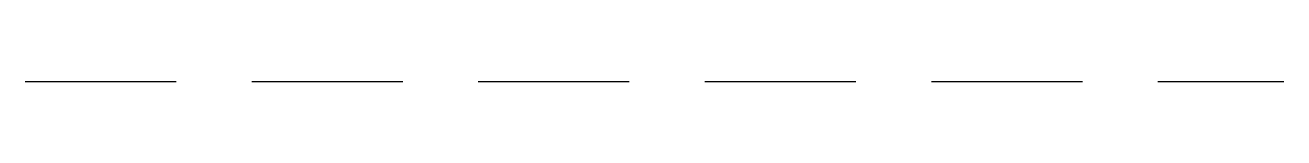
# Model space of a CAD drawing. Units: millimetres on the paper. Extents: x 1 to 11, y 2 to 2.
import ezdxf

# ---------------------------------------------------------------- set-up
doc = ezdxf.new("R2010")
doc.units = ezdxf.units.MM
doc.linetypes.add('DASHED1', pattern=[1.8, 1.2, -0.6])
doc.layers.add('0-0_0', color=4, linetype='DASHED1')

msp = doc.modelspace()

# ---------------------------------------------------------------- linework, layer by layer
at = {"layer": '0-0_0'}
msp.add_line((1, 2), (11, 2), dxfattribs=at)

doc.saveas('drawing.dxf')
